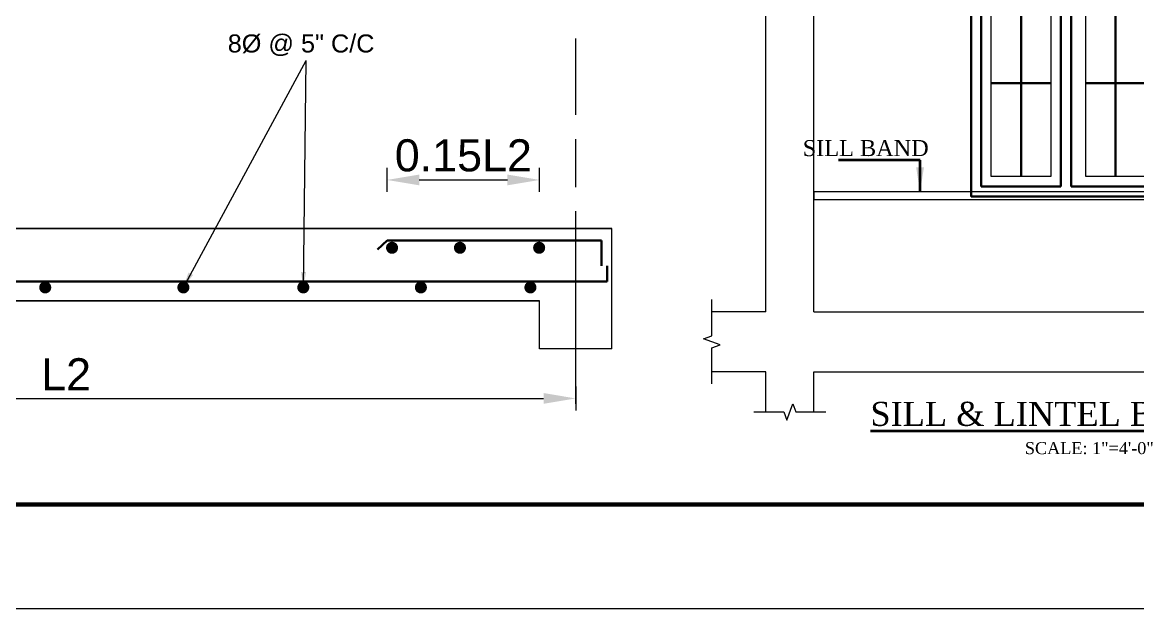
# Model space of a CAD drawing. Header units: inches. Extents: x -12073856 to 12321241, y -1226296 to 1319224.
# Drawn here: x 124511 to 125067, y 44299 to 44591 of the extents above; entities that cross this region are included whole.
import ezdxf

# ---------------------------------------------------------------- set-up
doc = ezdxf.new("R2010")
doc.units = ezdxf.units.IN
doc.header["$MEASUREMENT"] = 0
doc.header["$PDMODE"] = 35
doc.linetypes.add('ACAD_ISO08W100', pattern=[36, 24, -3, 6, -3])
doc.linetypes.add('HIDDEN', pattern=[9.525, 6.35, -3.175])
doc.layers.add('Beam', color=170, linetype='Continuous')
for name, color, linetype, lineweight in [('BORDER', 7, 'Continuous', 60), ('D-DIM', 5, 'Continuous', 18), ('Dimension', 130, 'Continuous', 9), ('DIMSTR', 5, 'Continuous', 13), ('dotted', 131, 'HIDDEN', 13), ('DW elev', 123, 'Continuous', 25), ('ele light', 7, 'Continuous', 25), ('elevation', 181, 'Continuous', 20), ('HACTH', 253, 'Continuous', 5), ('Hatch', 9, 'Continuous', 9), ('rcc bar', 2, 'Continuous', 20), ('RCC LINE', 200, 'Continuous', 18), ('sxdcf', 8, 'ACAD_ISO08W100', 20), ('TEX', 210, 'Continuous', 25), ('TEXT', 255, 'Continuous', 35), ('WALL', 1, 'Continuous', 30), ('WALL ELV', 20, 'Continuous', 20), ('WALL SEC', 2, 'Continuous', 35), ('Window', 3, 'Continuous', 0)]:
    doc.layers.add(name, color=color, linetype=linetype, lineweight=lineweight)
doc.styles.get("Standard").update_dxf_attribs({"font": 'arial.ttf'})
doc.styles.add('TIMES', font='times.ttf')
doc.dimstyles.new('Copy of Niranjan', dxfattribs={"dimtxt": 4, "dimasz": 4, "dimexe": 1.5, "dimexo": 0, "dimgap": 1, "dimtad": 1, "dimdec": 0, "dimzin": 0, "dimdsep": 46, "dimlunit": 3, "dimtxsty": 'Standard', "dimcen": 0.09, "dimclrd": 7, "dimclre": 256, "dimclrt": 7, "dimadec": 0, "dimazin": 0, "dimtfac": 0.333333, "dimtdec": 0, "dimtmove": 1, "dimatfit": 1, "dimfxl": 1.5, "dimfxlon": 1, "dimtolj": 1, "dimtzin": 0, "dimlwd": -1, "dimlwe": -1, "dimarcsym": 0})
doc.dimstyles.new('Copy of Standard', dxfattribs={"dimtxt": 12, "dimasz": 4, "dimexe": 0, "dimexo": 6, "dimgap": 3, "dimtad": 1, "dimdec": 0, "dimzin": 0, "dimdsep": 46, "dimlunit": 4, "dimtxsty": 'Standard', "dimblk": 'ARCHTICK', "dimcen": 0.09, "dimdle": 3, "dimclrd": 256, "dimadec": 0, "dimazin": 0, "dimtfac": 1, "dimtdec": 0, "dimtofl": 0, "dimtmove": 0, "dimatfit": 3, "dimfxl": 1, "dimfxlon": 1, "dimtolj": 1, "dimtzin": 0, "dimlwd": -1, "dimarcsym": 0})
doc.dimstyles.new('dim stirrups', dxfattribs={"dimscale": 0.04, "dimtxt": 60, "dimasz": 48.5, "dimexe": 19.6875, "dimexo": 0, "dimgap": 18.3125, "dimtad": 1, "dimdec": 0, "dimzin": 0, "dimdsep": 46, "dimlunit": 3, "dimtxsty": 'Standard', "dimcen": 0.15, "dimdle": 0.15, "dimclrd": 256, "dimclrt": 1, "dimazin": 1, "dimtfac": 1, "dimtdec": 0, "dimtofl": 0, "dimtmove": 1, "dimatfit": 2, "dimfxl": 19.6875, "dimfxlon": 1, "dimtolj": 1, "dimtzin": 0, "dimlwd": -1, "dimlwe": -1, "dimarcsym": 0})

# ---------------------------------------------------------------- blocks, each defined once
blk = doc.blocks.new('naming')
at = {"layer": 'dotted'}
blk.add_hatch(color=256, dxfattribs=at).paths.add_polyline_path([(0, -400), (0, -636), (636, 0), (0, 636), (0, 400, -0.414214), (400, 0, -0.414214)])
for p, q in [((672, -35), (-35, 672)), ((0, 400), (0, 707)), ((672, 35), (-35, -672)), ((0, -400), (0, -707))]:
    blk.add_line(p, q, dxfattribs=at)
blk.add_circle((0, 0), 400, dxfattribs=at)
blk = doc.blocks.new('_ArchTick')
at = {"color": 0, "linetype": 'ByBlock', "const_width": 0.15}
blk.add_lwpolyline([(-0.5, -0.5), (0.5, 0.5)], dxfattribs=at)
blk = doc.blocks.new('HUO9')
blk.add_line((52786.27, -8829.7), (52786.27, -8822.4))
at = {"layer": 'HACTH', "color": 42}
for points in [[(52734.14, -8782.2), (52734.14, -8824.7), (52719.27, -8824.7), (52719.27, -8782.2), (52721.8, -8782.2, -0.322068), (52731.61, -8782.2)], [(52757.67, -8782.2), (52757.67, -8824.7), (52742.79, -8824.7), (52742.79, -8782.2), (52745.32, -8782.2, -0.322068), (52755.13, -8782.2)], [(52781.27, -8782.2), (52781.27, -8824.7), (52766.39, -8824.7), (52766.39, -8782.2), (52768.92, -8782.2, -0.322068), (52778.74, -8782.2)]]:
    blk.add_lwpolyline(points, format="xyb", close=True, dxfattribs=at)
at = {"layer": 'WALL'}
for p, q in [((52716.77, -8827.2), (52716.77, -8778.2)), ((52716.77, -8778.2), (52736.64, -8778.2)), ((52736.64, -8778.2), (52736.64, -8827.2)), ((52739.14, -8778.2), (52739.14, -8827.2)), ((52739.14, -8778.2), (52761.39, -8778.2)), ((52761.39, -8778.2), (52761.39, -8827.2)), ((52763.89, -8778.2), (52763.89, -8827.2)), ((52763.89, -8778.2), (52783.77, -8778.2)), ((52783.77, -8778.2), (52783.77, -8827.2)), ((52726.7, -8780.56), (52726.7, -8824.7)), ((52750.23, -8780.48), (52750.23, -8824.7)), ((52773.83, -8780.39), (52773.83, -8824.7)), ((52734.14, -8801.44), (52719.27, -8801.44)), ((52757.67, -8801.44), (52742.79, -8801.44)), ((52766.39, -8801.44), (52781.27, -8801.44)), ((52716.77, -8827.2), (52736.64, -8827.2)), ((52739.14, -8827.2), (52761.39, -8827.2)), ((52763.89, -8827.2), (52783.77, -8827.2))]:
    blk.add_line(p, q, dxfattribs=at)
blk.add_lwpolyline([(52714.27, -8829.7), (52714.27, -8775.7), (52786.27, -8775.7), (52786.27, -8829.7)], dxfattribs=at)
blk.add_lwpolyline([(52786.27, -8829.7), (52714.27, -8829.7), (52714.27, -8775.7), (52786.27, -8775.7)], close=True, dxfattribs=at)
blk = doc.blocks.new('*D795')
at = {"layer": 'Defpoints', "color": 0, "transparency": 16777216}
for p in [(19783.45, -9814.79), (19764.45, -9822.36), (19783.45, -9829.86)]:
    blk.add_point(p, dxfattribs=at)
at = {"layer": 'Dimension', "transparency": 16777216}
for p, q in [((19764.45, -9816.29), (19764.45, -9813.29)), ((19783.45, -9816.29), (19783.45, -9813.29))]:
    blk.add_line(p, q, dxfattribs=at)
at = {"layer": 'Dimension', "color": 7, "transparency": 16777216}
blk.add_line((19768.45, -9814.79), (19779.45, -9814.79), dxfattribs=at)
for points in [[(19768.45, -9814.12), (19768.45, -9815.46), (19764.45, -9814.79)], [(19779.45, -9814.12), (19779.45, -9815.46), (19783.45, -9814.79)]]:
    blk.add_solid(points, dxfattribs=at)
at = {"layer": 'Dimension', "color": 7, "transparency": 16777216, "insert": (19773.95, -9811.75), "char_height": 4, "attachment_point": 5}
blk.add_mtext('\\A1;0.15L2', dxfattribs=at)
blk = doc.blocks.new('*D791')
at = {"layer": 'Defpoints', "color": 0, "transparency": 16777216}
for p in [(19660.95, -9826.03), (19787.95, -9826.03), (19787.95, -9842.03)]:
    blk.add_point(p, dxfattribs=at)
at = {"layer": 'Dimension', "transparency": 16777216}
for p, q in [((19660.95, -9840.53), (19660.95, -9843.53)), ((19787.95, -9840.53), (19787.95, -9843.53))]:
    blk.add_line(p, q, dxfattribs=at)
at = {"layer": 'Dimension', "color": 7, "transparency": 16777216}
blk.add_line((19664.95, -9842.03), (19783.95, -9842.03), dxfattribs=at)
for points in [[(19664.95, -9841.36), (19664.95, -9842.7), (19660.95, -9842.03)], [(19783.95, -9841.36), (19783.95, -9842.7), (19787.95, -9842.03)]]:
    blk.add_solid(points, dxfattribs=at)
at = {"layer": 'Dimension', "color": 7, "transparency": 16777216, "insert": (19724.45, -9839.02), "char_height": 4, "attachment_point": 5}
blk.add_mtext('\\A1;L2', dxfattribs=at)
blk = doc.blocks.new('CF')
blk.add_line((132560.21, -29236.59), (132560.21, -29281.92))
at = {"layer": 'DW elev'}
blk.add_line((132459.29, -29275.45), (132387.29, -29275.45), dxfattribs=at)
at = {"layer": 'elevation'}
for p, q in [((132280.35, -29271.45), (132581.23, -29271.45)), ((132280.35, -29275.45), (132581.23, -29275.45)), ((132280.35, -29383.45), (132280.35, -29387.45)), ((132280.35, -29383.45), (132581.23, -29383.45)), ((132581.23, -29383.45), (132581.23, -29387.45)), ((132280.35, -29387.45), (132581.23, -29387.45))]:
    blk.add_line(p, q, dxfattribs=at)
at = {"layer": 'Hatch'}
for points in [[(132250.35, -29208.42), (132265.35, -29208.42), (132266.85, -29212.54), (132269.85, -29204.3), (132271.35, -29208.42), (132286.35, -29208.42)], [(132575.23, -29208.42), (132590.23, -29208.42), (132591.73, -29212.54), (132594.73, -29204.3), (132596.23, -29208.42), (132611.23, -29208.42)], [(132229.47, -29255.45), (132229.47, -29237.45), (132233.59, -29235.95), (132225.34, -29232.95), (132229.47, -29231.45), (132229.47, -29213.45)], [(132632.11, -29213.45), (132632.11, -29231.45), (132627.99, -29232.95), (132636.23, -29235.95), (132632.11, -29237.45), (132632.11, -29255.45)], [(132229.47, -29479.45), (132229.47, -29461.45), (132233.59, -29459.95), (132225.34, -29456.95), (132229.47, -29455.45), (132229.47, -29437.45)], [(132632.11, -29437.45), (132632.11, -29455.45), (132627.99, -29456.95), (132636.23, -29459.95), (132632.11, -29461.45), (132632.11, -29479.45)], [(132250.35, -29493.45), (132265.35, -29493.45), (132266.85, -29497.57), (132269.85, -29489.33), (132271.35, -29493.45), (132286.35, -29493.45)], [(132575.23, -29498.96), (132590.23, -29498.96), (132591.73, -29503.08), (132594.73, -29494.84), (132596.23, -29498.96), (132611.23, -29498.96)]]:
    blk.add_lwpolyline(points, dxfattribs=at)
at = {"layer": 'WALL ELV'}
for p, q in [((132256.35, -29219.45), (132256.35, -29208.42)), ((132280.35, -29219.45), (132280.35, -29208.42)), ((132581.23, -29219.45), (132581.23, -29208.42)), ((132605.23, -29219.45), (132605.23, -29208.42)), ((132256.35, -29219.45), (132229.47, -29219.45)), ((132280.35, -29219.45), (132581.23, -29219.45)), ((132605.23, -29219.45), (132632.11, -29219.45)), ((132256.35, -29249.45), (132229.47, -29249.45)), ((132256.35, -29443.45), (132256.35, -29249.45)), ((132280.35, -29443.45), (132280.35, -29249.45)), ((132280.35, -29249.45), (132581.23, -29249.45)), ((132581.23, -29443.45), (132581.23, -29249.45)), ((132605.23, -29443.45), (132605.23, -29249.45)), ((132605.23, -29249.45), (132632.11, -29249.45)), ((132256.35, -29443.45), (132229.47, -29443.45)), ((132280.35, -29443.45), (132581.23, -29443.45)), ((132605.23, -29443.45), (132632.11, -29443.45)), ((132256.35, -29473.45), (132229.47, -29473.45)), ((132256.35, -29493.45), (132256.35, -29473.45)), ((132280.35, -29493.45), (132280.35, -29473.45)), ((132280.35, -29473.45), (132581.23, -29473.45)), ((132581.23, -29498.96), (132581.23, -29473.45)), ((132605.23, -29473.45), (132632.11, -29473.45)), ((132605.23, -29498.96), (132605.23, -29473.45))]:
    blk.add_line(p, q, dxfattribs=at)
at = {"xscale": 0.00843749986961484, "yscale": 0.00843749986961484, "zscale": 0.00843749986961484, "rotation": 180}
blk.add_blockref('naming', (132560.21, -29241.09), dxfattribs=at)
at = {"layer": 'WALL', "xscale": 2, "yscale": 2, "zscale": 2}
blk.add_blockref('HUO9', (26930.25, -11726.55), dxfattribs=at)
at = {"style": 'TIMES'}
blk.add_text('%%USILL & LINTEL BAND DETAIL', height=12, dxfattribs=at).set_placement((132308.52, -29500.41))
at = {"insert": (132417.65, -29511.56), "char_height": 6, "width": 314.4184, "attachment_point": 5, "style": 'TIMES'}
blk.add_mtext('SCALE: 1"=4\'-0"', dxfattribs=at)
at = {"layer": 'TEXT', "style": 'TIMES'}
blk.add_text('1', height=8, dxfattribs=at).set_placement((132546.86, -29244.41))
at = {"layer": 'TEXT', "char_height": 8, "attachment_point": 7, "style": 'TIMES'}
for s, insert in [('LINTEL BAND', (132521.33, -29298.7)), ('SILL BAND', (132274.82, -29365.98))]:
    blk.add_mtext(s, dxfattribs=dict(at, insert=insert))
for points in [[(132521.8, -29273.07), (132521.8, -29287.63), (132557.37, -29287.63)], [(132333.28, -29383.45), (132333.28, -29367.97), (132292.58, -29367.97)]]:
    blk.add_leader(points, dimstyle='Copy of Standard', override={"dimasz": 12, "dimgap": 1, "dimtad": 0})
blk = doc.blocks.new('dx')
at = {"layer": 'Beam'}
for p, q in [((19792.45, -9820.86), (19567.84, -9820.86)), ((19783.45, -9829.86), (19665.45, -9829.86))]:
    blk.add_line(p, q, dxfattribs=at)
at = {"layer": 'ele light', "lineweight": 30, "ltscale": 0.05}
for p, q in [((19764.45, -9822.36), (19763.24, -9823.47)), ((19791.16, -9822.36), (19764.45, -9822.36)), ((19791.16, -9822.36), (19791.16, -9825.51)), ((19791.88, -9825.51), (19791.88, -9827.46)), ((19791.88, -9827.46), (19670.4, -9827.46)), ((19769, -9828.32), (19768.97, -9828.36))]:
    blk.add_line(p, q, dxfattribs=at)
at = {"layer": 'rcc bar', "ltscale": 0.009, "const_width": 0.75}
for points in [[(19764.69, -9823.25, 1), (19765.44, -9823.25, 1)], [(19773.15, -9823.25, 1), (19773.9, -9823.25, 1)], [(19783.02, -9823.25, 1), (19783.77, -9823.25, 1)], [(19721.47, -9828.19, 1), (19722.22, -9828.19, 1)], [(19738.69, -9828.19, 1), (19739.44, -9828.19, 1)], [(19753.63, -9828.19, 1), (19754.38, -9828.19, 1)], [(19768.28, -9828.19, 1), (19769.03, -9828.19, 1)], [(19781.93, -9828.19, 1), (19782.68, -9828.19, 1)]]:
    blk.add_lwpolyline(points, format="xyb", close=True, dxfattribs=at)
at = {"layer": 'RCC LINE', "ltscale": 0.25}
for p, q in [((19792.45, -9835.86), (19792.45, -9820.86)), ((19783.45, -9835.86), (19783.45, -9829.86)), ((19792.45, -9835.86), (19783.45, -9835.86))]:
    blk.add_line(p, q, dxfattribs=at)
at = {"layer": 'sxdcf'}
blk.add_line((19787.95, -9842.69), (19787.95, -9797.14), dxfattribs=at)
at = {"layer": 'TEX'}
blk.add_text('8Ø @ 5" C/C ', height=2.25, dxfattribs=at).set_placement((19744.59, -9798.9))
at = {"layer": 'Dimension'}
for base, p1, p2, text, picture, middle in [((19783.45, -9814.79), (19764.45, -9822.36), (19783.45, -9829.86), '0.15L2', '*D795', (19773.95, -9811.75)), ((19787.95, -9842.03), (19660.95, -9826.03), (19787.95, -9826.03), 'L2', '*D791', (19724.45, -9839.02))]:
    dim = blk.add_linear_dim(base=base, p1=p1, p2=p2, text=text, dimstyle='Copy of Niranjan', dxfattribs=at)
    dim.commit()
    dim.dimension.update_dxf_attribs({"geometry": picture, "text_midpoint": middle})
at = {"layer": 'DIMSTR'}
for points in [[(19739.06, -9828.19), (19754.35, -9799.89)], [(19754.01, -9828.19), (19754.35, -9799.89)]]:
    blk.add_leader(points, dimstyle='dim stirrups', override={"dimtad": 0, "dimfxl": 1.5}, dxfattribs=at)

msp = doc.modelspace()

# ---------------------------------------------------------------- linework, layer by layer
at = {"layer": 'BORDER'}
msp.add_lwpolyline([(126932.55, 46441.74), (126932.55, 44350.89), (123869.71, 44350.89), (123869.71, 46441.74)], close=True, dxfattribs=at)
at = {"layer": 'Window'}
msp.add_lwpolyline([(126984.55, 46493.74), (126984.55, 44298.89), (123817.71, 44298.89), (123817.71, 46493.74)], close=True, dxfattribs=at)

# ---------------------------------------------------------------- block references
at = {"layer": 'D-DIM', "xscale": 4, "yscale": 4, "zscale": 4}
msp.add_blockref('dx', (45634.82, 83771.87), dxfattribs=at)
at = {"layer": 'WALL SEC', "color": 0}
msp.add_blockref('CF', (-7375.03, 73890.46), dxfattribs=at)

doc.saveas('drawing.dxf')
